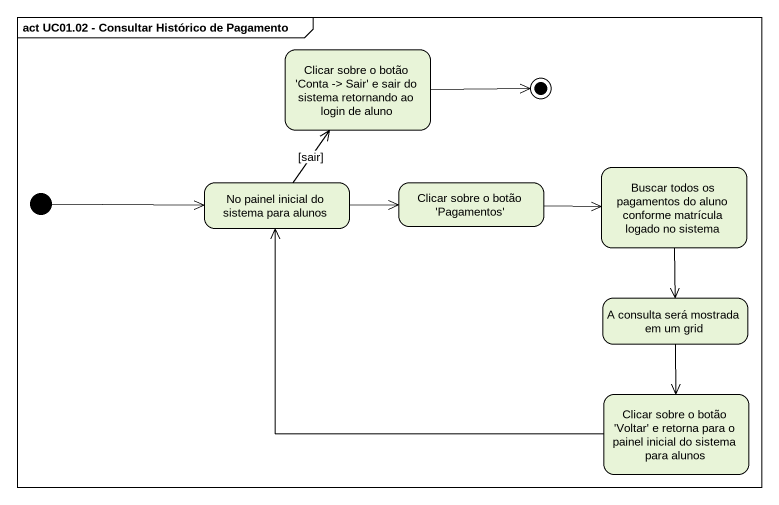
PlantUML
@startuml
mainframe act UC01.02 - Consultar Histórico de Pagamento
hide empty description
state "Clicar sobre o botão 'Conta -> Sair' e sair do sistema retornando ao login de aluno" as Clicar_sobre_o_botão_Conta
state "No painel inicial do sistema para alunos" as No_painel_inicial_do
state "Clicar sobre o botão 'Pagamentos'" as Clicar_sobre_o_botão
state "Buscar todos os pagamentos do aluno conforme matrícula logado no sistema" as Buscar_todos_os_pagamentos
state "A consulta será mostrada em um grid" as A_consulta_será_mostrada_em
state "Clicar sobre o botão 'Voltar' e retorna para o painel inicial do sistema para alunos" as Clicar_sobre_o_botão_Voltar
[*] -right-> No_painel_inicial_do
No_painel_inicial_do -up-> Clicar_sobre_o_botão_Conta : [sair]
No_painel_inicial_do -right-> Clicar_sobre_o_botão
Clicar_sobre_o_botão -right-> Buscar_todos_os_pagamentos
Buscar_todos_os_pagamentos --> A_consulta_será_mostrada_em
A_consulta_será_mostrada_em --> Clicar_sobre_o_botão_Voltar
Clicar_sobre_o_botão_Voltar -left-> No_painel_inicial_do
Clicar_sobre_o_botão_Conta -right-> [*]
@enduml
